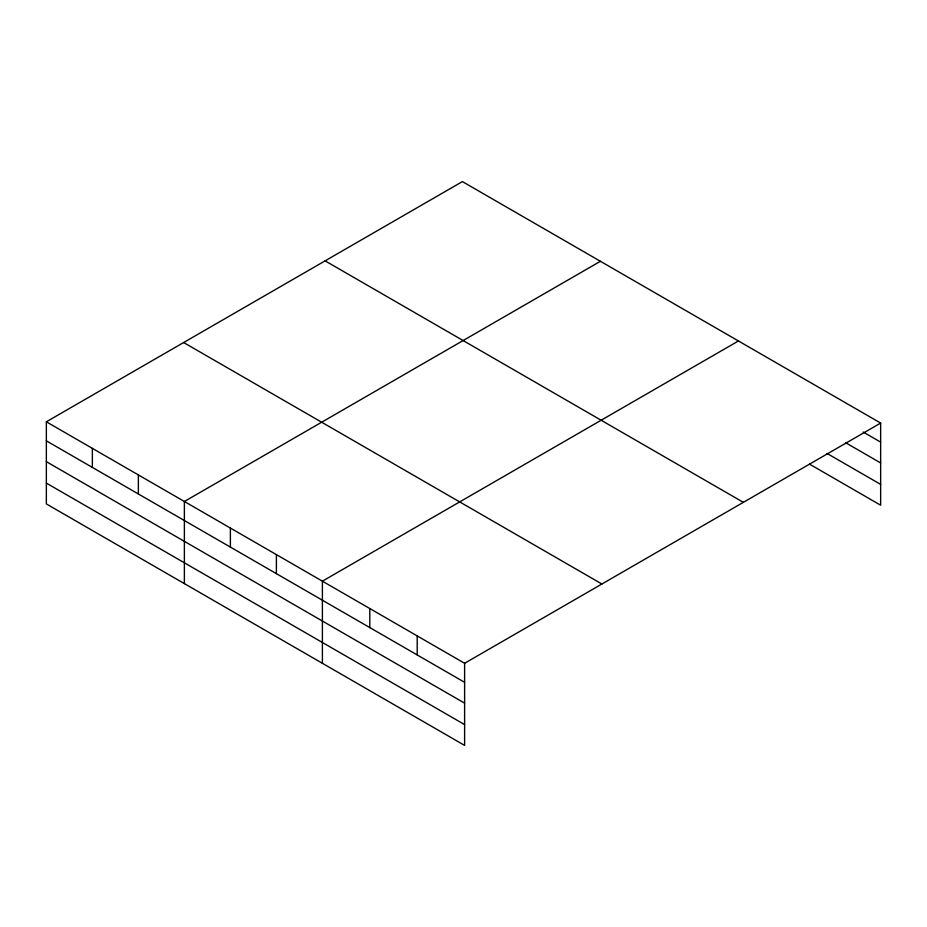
<?xml version="1.0" encoding="UTF-8"?>
<svg xmlns="http://www.w3.org/2000/svg" width="927" height="927" viewBox="0 0 927 927"><rect width="100%" height="100%" fill="white"/><g stroke="black" fill="none" stroke-linecap="round" stroke-linejoin="round"><path stroke-width="1.39" d="M464.612 703.141L464.612 663.28L46.35 421.797L46.35 503.929L464.612 745.401L464.612 703.141L46.35 461.658M809.549 464.149L880.65 505.203L880.65 423.071L462.388 181.599L46.35 421.797M600.418 261.287L184.38 501.484L184.38 583.616M738.437 340.974L322.399 581.171L322.399 663.303M464.612 663.28L880.65 423.071M863.188 432.04L880.65 442.121M845.725 442.77L880.65 462.944M827.011 453.419L880.65 484.392M325.099 260.858L743.361 502.341M183.639 342.526L601.901 584.01M46.35 440.846L464.612 682.318M46.35 483.106L464.612 724.59M417.208 635.91L417.208 654.949M369.803 608.541L369.803 627.591M276.397 554.613L276.397 573.651M230.383 528.042L230.383 547.092M138.366 474.925L138.366 493.964M92.364 448.355L92.364 467.405"/></g></svg>
